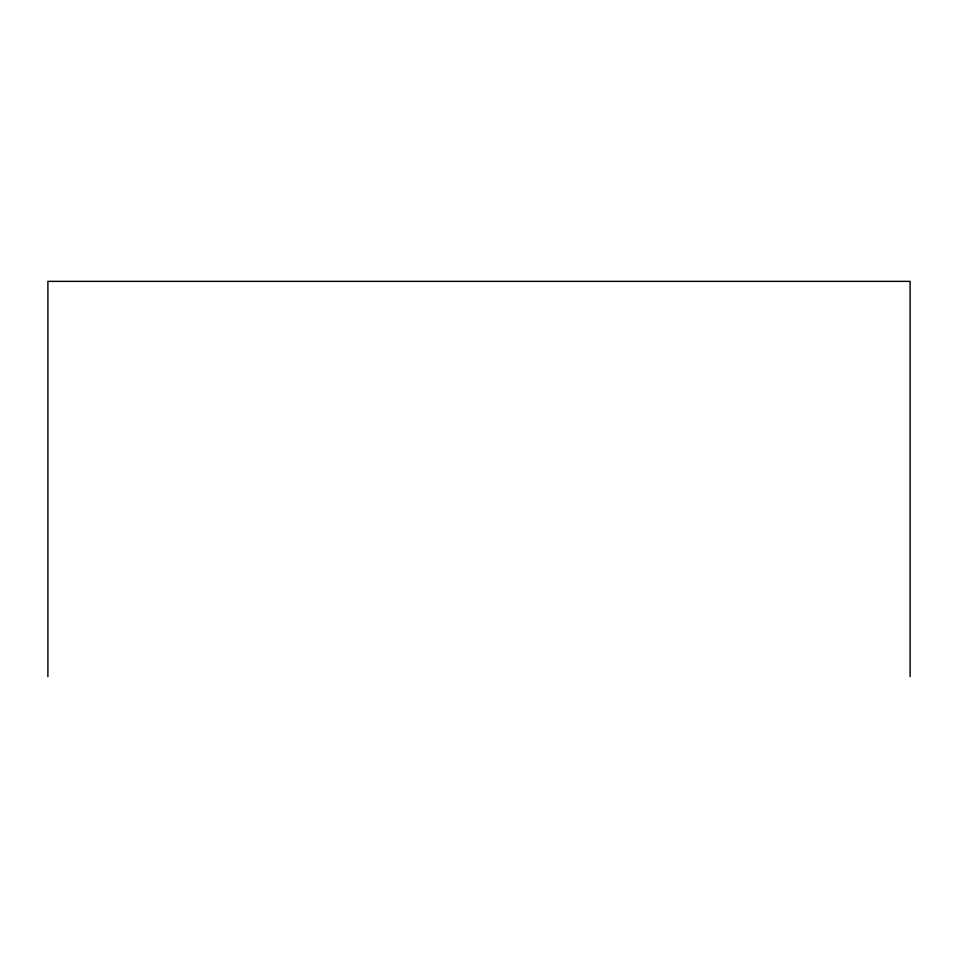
<?xml version="1.0" encoding="UTF-8"?>
<svg xmlns="http://www.w3.org/2000/svg" width="958" height="958" viewBox="0 0 958 958"><rect width="100%" height="100%" fill="white"/><g stroke="black" fill="none" stroke-linecap="round" stroke-linejoin="round"><path stroke-width="1.44" d="M910.1 676.635L910.1 281.365L47.9 281.365L47.9 676.635"/></g></svg>
